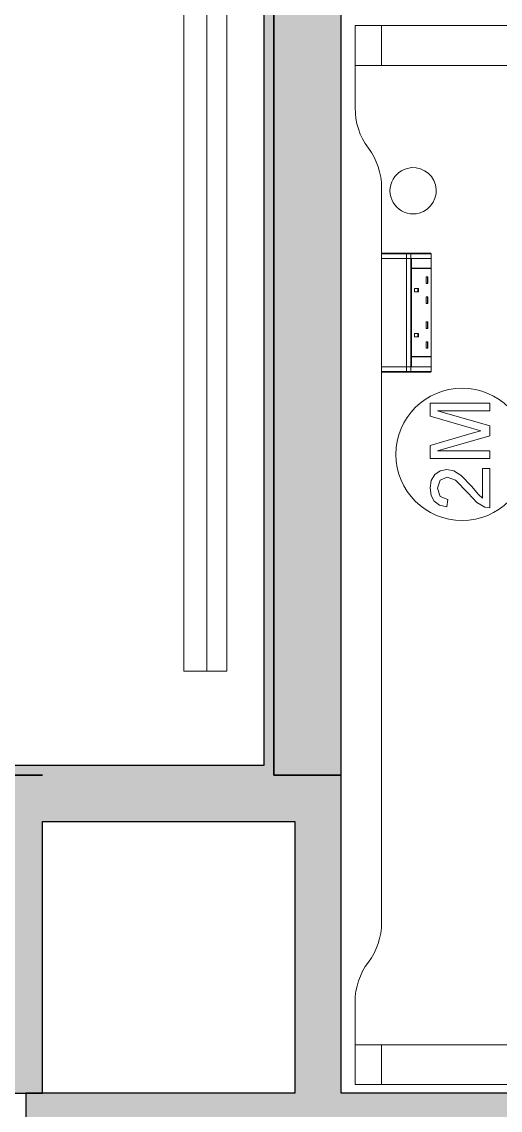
# Model space of a CAD drawing. Header units: millimetres. Extents: x 155927 to 295199, y -4084 to 97293.
# Drawn here: x 227624 to 228347, y 9344 to 10989 of the extents above; entities that cross this region are included whole.
import ezdxf

# ---------------------------------------------------------------- set-up
doc = ezdxf.new("R2010")
doc.units = ezdxf.units.MM
doc.header["$MEASUREMENT"] = 0
for name, color, linetype, lineweight in [('A-WALL-PATT', 7, 'CONTINUOUS', 9), ('I-FURN', 8, 'CONTINUOUS', 9), ('I-WALL', 7, 'CONTINUOUS', 9)]:
    doc.layers.add(name, color=color, linetype=linetype, lineweight=lineweight)

msp = doc.modelspace()

# ---------------------------------------------------------------- hatches: boundary and pattern name
at = {"layer": 'A-WALL-PATT'}
for points in [[(228004.8, 9850.1), (228004.8, 13607.6), (227989.8, 13607.6), (227989.8, 9850.1)], [(228004.8, 9850.1), (228106.8, 9850.1), (228106.8, 13607.6), (228004.8, 13607.6), (228004.8, 10127.2)], [(227655.4, 9850.1), (227989.8, 9850.1), (227989.8, 9865.1), (227570.4, 9865.1), (227570.4, 9850.1), (227585.4, 9850.1)], [(227585.4, 9369.6), (227655.4, 9369.6), (227655.4, 9850.1), (227585.4, 9850.1), (227585.4, 9692.7)], [(227655.4, 9780.1), (228036.8, 9780.1), (228036.8, 9850.1), (227655.4, 9850.1)], [(228036.8, 9369.6), (228106.8, 9369.6), (228106.8, 9850.1), (228036.8, 9850.1), (228036.8, 9692.7)], [(229177.4, 9267.6), (230840.8, 9267.6), (230840.8, 9369.6), (227630.4, 9369.6), (227630.4, 9267.6), (228577.1, 9267.6)]]:
    msp.add_hatch(color=256, dxfattribs=at).paths.add_polyline_path(points, flags=0)

# ---------------------------------------------------------------- linework, layer by layer
at = {"layer": 'I-FURN'}
for p, q in [((227868.9, 12407.6), (227868.9, 10007.6)), ((227903.9, 10007.6), (227903.9, 12407.6)), ((227903.9, 10007.6), (227903.9, 12407.6)), ((227933.9, 12407.6), (227933.9, 10007.6)), ((228167.8, 10982.7), (228127.8, 10982.7)), ((228127.8, 10982.7), (228927.8, 10982.7)), ((228127.8, 10922.7), (228127.8, 10982.7)), ((228127.8, 10922.7), (228127.8, 10982.7)), ((228127.8, 10982.7), (228127.8, 10858.8)), ((228927.8, 10982.7), (228127.8, 10982.7)), ((228127.8, 10982.7), (228927.8, 10982.7)), ((228127.8, 10858.8), (228127.8, 10982.7)), ((228887.8, 10982.7), (228167.8, 10982.7)), ((228167.8, 10922.7), (228167.8, 10982.7)), ((228167.8, 10922.7), (228167.8, 10982.7)), ((228362.8, 10922.7), (228127.8, 10922.7)), ((228127.8, 10922.7), (228167.8, 10922.7)), ((228167.8, 10922.7), (228887.8, 10922.7)), ((228167.8, 10737.7), (228167.8, 10638.1)), ((228167.8, 10638.1), (228167.8, 10737.7)), ((228167.8, 10631.1), (228167.8, 10638.1)), ((228205.3, 10638.1), (228167.8, 10638.1)), ((228167.8, 10638.1), (228167.8, 10631.1)), ((228205.3, 10631.1), (228167.8, 10631.1)), ((228167.8, 10467.1), (228167.8, 10631)), ((228167.8, 10631), (228167.8, 10467.1)), ((228167.8, 10631), (228205.3, 10631)), ((228172.8, 10639.1), (228168.8, 10639.1)), ((228168.8, 10639.1), (228205.9, 10639.1)), ((228172.8, 10639.1), (228172.8, 10638.1)), ((228211.4, 10639.1), (228172.8, 10639.1)), ((228212.2, 10638.1), (228205.3, 10638.1)), ((228205.3, 10638.1), (228205.3, 10631.1)), ((228212.2, 10631.1), (228205.3, 10631.1)), ((228205.3, 10631), (228205.3, 10467.1)), ((228205.3, 10631), (228212.2, 10631)), ((228205.9, 10639.1), (228211.4, 10639.1)), ((228211.4, 10639.1), (228241.7, 10639.1)), ((228211.4, 10639.1), (228241.7, 10639.1)), ((228242.5, 10638.1), (228212.2, 10638.1)), ((228212.2, 10638.1), (228212.2, 10631.1)), ((228242.5, 10631.1), (228212.2, 10631.1)), ((228212.2, 10631), (228212.2, 10467.1)), ((228212.8, 10631), (228212.2, 10631)), ((228212.8, 10616.1), (228212.8, 10631)), ((228213, 10631.1), (228213, 10616.1)), ((228242.9, 10631.1), (228213, 10631.1)), ((228242.3, 10638.9), (228242.3, 10638.9)), ((228242.7, 10638.1), (228242.5, 10638.1)), ((228242.5, 10638.1), (228242.5, 10631.1)), ((228242.7, 10631.1), (228242.5, 10631.1)), ((228242.7, 10638.1), (228242.7, 10631.1)), ((228242.7, 10638.1), (228242.7, 10631.1)), ((228242.7, 10631.1), (228242.7, 10638.1)), ((228242.7, 10631), (228242.7, 10467.1)), ((228242.9, 10616.1), (228242.9, 10631.1)), ((228212.8, 10482.6), (228212.8, 10615.6)), ((228213, 10616.1), (228242.9, 10616.1)), ((228213, 10615.6), (228213, 10482.6)), ((228242.9, 10615.6), (228213, 10615.6)), ((228242.5, 10615.6), (228242.5, 10616.1)), ((228242.9, 10482.6), (228242.9, 10615.6)), ((228237.8, 10603), (228235, 10603)), ((228235, 10603), (228235, 10593)), ((228237.8, 10593), (228235, 10593)), ((228237.1, 10603), (228237.1, 10593)), ((228237.8, 10603), (228237.8, 10593)), ((228217.8, 10580.5), (228217.8, 10585.5)), ((228217.8, 10585.5), (228223.5, 10585.5)), ((228223.5, 10580.5), (228217.8, 10580.5)), ((228222.8, 10585.5), (228222.8, 10580.5)), ((228223.5, 10585.5), (228223.5, 10580.5)), ((228237.8, 10573), (228235, 10573)), ((228235, 10573), (228235, 10563)), ((228237.8, 10563), (228235, 10563)), ((228237.1, 10573), (228237.1, 10563)), ((228237.8, 10573), (228237.8, 10563)), ((228237.8, 10535.2), (228235, 10535.2)), ((228235, 10535.2), (228235, 10525.2)), ((228237.8, 10525.2), (228235, 10525.2)), ((228237.1, 10535.2), (228237.1, 10525.2)), ((228237.8, 10535.2), (228237.8, 10525.2)), ((228223.5, 10517.7), (228217.8, 10517.7)), ((228217.8, 10517.7), (228217.8, 10512.7)), ((228223.5, 10512.7), (228217.8, 10512.7)), ((228222.8, 10517.7), (228222.8, 10512.7)), ((228223.5, 10517.7), (228223.5, 10512.7)), ((228237.8, 10505.2), (228235, 10505.2)), ((228235, 10505.2), (228235, 10495.2)), ((228237.8, 10495.2), (228235, 10495.2)), ((228237.1, 10505.2), (228237.1, 10495.2)), ((228237.8, 10505.2), (228237.8, 10495.2)), ((228212.8, 10467.1), (228212.8, 10482.1)), ((228242.9, 10482.6), (228213, 10482.6)), ((228213, 10482.1), (228213, 10467.1)), ((228242.9, 10482.1), (228213, 10482.1)), ((228242.5, 10482.1), (228242.5, 10482.6)), ((228242.9, 10467.1), (228242.9, 10482.1)), ((228205.3, 10467.1), (228167.8, 10467.1)), ((228167.8, 10460), (228167.8, 10467)), ((228167.8, 10460), (228167.8, 10467)), ((228167.8, 10467), (228205.3, 10467)), ((228167.8, 10460), (228167.8, 9627.7)), ((228167.8, 9627.7), (228167.8, 10460)), ((228167.8, 10460), (228205.3, 10460)), ((228172.8, 10460), (228172.8, 10459)), ((228212.2, 10467.1), (228205.3, 10467.1)), ((228205.3, 10460), (228205.3, 10467)), ((228205.3, 10467), (228212.2, 10467)), ((228205.3, 10460), (228212.2, 10460)), ((228213, 10467.1), (228210.6, 10467.1)), ((228212.2, 10467.1), (228212.8, 10467.1)), ((228212.2, 10460), (228212.2, 10467)), ((228212.2, 10467), (228242.5, 10467)), ((228212.2, 10460), (228242.5, 10460)), ((228213, 10467.1), (228242.9, 10467.1)), ((228242.3, 10459.2), (228242.3, 10459.3)), ((228242.5, 10460), (228242.5, 10467)), ((228242.5, 10467), (228242.7, 10467)), ((228242.5, 10460), (228242.7, 10460)), ((228242.7, 10467), (228242.7, 10460)), ((228242.7, 10467), (228242.7, 10460)), ((228242.7, 10467), (228242.7, 10460)), ((228168.8, 10459), (228168.8, 10459)), ((228205.9, 10459), (228168.8, 10459)), ((228168.8, 10459), (228172.8, 10459)), ((228172.8, 10459), (228211.4, 10459)), ((228211.4, 10459), (228205.9, 10459)), ((228241.7, 10459), (228211.4, 10459)), ((228241.7, 10459), (228211.4, 10459)), ((228331.4, 10412.3), (228241, 10412.3)), ((228241, 10412.3), (228241, 10392.8)), ((228331.4, 10401), (228331.4, 10412.3)), ((228331.4, 10378.3), (228252.3, 10401)), ((228252.3, 10401), (228331.4, 10401)), ((228241, 10392.8), (228303.6, 10374.6)), ((228331.4, 10362.9), (228331.4, 10378.3)), ((228304.7, 10366.9), (228241, 10348.4)), ((228252.3, 10340.2), (228331.4, 10362.9)), ((228303.6, 10374.6), (228318, 10370.6)), ((228318, 10370.6), (228304.7, 10366.9)), ((228241, 10348.4), (228241, 10328.9)), ((228241, 10328.9), (228331.4, 10328.9)), ((228331.4, 10340.2), (228252.3, 10340.2)), ((228331.4, 10328.9), (228331.4, 10340.2)), ((228266.2, 10312), (228256.3, 10310.1)), ((228276.9, 10310), (228266.2, 10312)), ((228320.1, 10313.4), (228320.1, 10269)), ((228331.4, 10313.4), (228320.1, 10313.4)), ((228331.4, 10254.1), (228331.4, 10313.4)), ((228242.8, 10295.7), (228241, 10284.3)), ((228248.2, 10304.5), (228242.8, 10295.7)), ((228256.3, 10310.1), (228248.2, 10304.5)), ((228252.3, 10284.1), (228256.5, 10296.1)), ((228256.5, 10296.1), (228266.9, 10300.7)), ((228266.9, 10300.7), (228279.7, 10295.8)), ((228288, 10303.3), (228276.9, 10310)), ((228279.7, 10295.8), (228298.5, 10276.3)), ((228303.5, 10287.1), (228288, 10303.3)), ((228241, 10284.3), (228242.6, 10272.9)), ((228256.4, 10271.5), (228252.3, 10284.1)), ((228314.3, 10274.1), (228303.5, 10287.1)), ((228242.6, 10272.9), (228247.5, 10264.1)), ((228247.5, 10264.1), (228255.5, 10258.2)), ((228267.8, 10266.8), (228256.4, 10271.5)), ((228266.4, 10255.5), (228267.8, 10266.8)), ((228298.5, 10276.3), (228311.6, 10262.1)), ((228311.6, 10262.1), (228323.6, 10255.3)), ((228320.1, 10269), (228314.3, 10274.1)), ((228255.5, 10258.2), (228266.4, 10255.5)), ((228323.6, 10255.3), (228331.4, 10254.1)), ((227868.9, 10007.6), (227903.9, 10007.6)), ((227933.9, 10007.6), (227903.9, 10007.6)), ((228127.8, 9507.7), (228127.8, 9382.7)), ((228127.8, 9382.7), (228127.8, 9507.7)), ((228167.8, 9442.7), (228127.8, 9442.7)), ((228127.8, 9442.7), (228362.8, 9442.7)), ((228127.8, 9382.7), (228127.8, 9442.7)), ((228127.8, 9382.7), (228127.8, 9442.7)), ((228887.8, 9442.7), (228167.8, 9442.7)), ((228167.8, 9382.7), (228167.8, 9442.7)), ((228167.8, 9382.7), (228167.8, 9442.7)), ((228127.8, 9382.7), (228167.8, 9382.7)), ((228927.8, 9382.7), (228127.8, 9382.7)), ((228127.8, 9382.7), (228927.8, 9382.7)), ((228927.8, 9382.7), (228127.8, 9382.7)), ((228167.8, 9382.7), (228887.8, 9382.7))]:
    msp.add_line(p, q, dxfattribs=at)
at = {"layer": 'I-FURN', "flags": 128}
for points in [[(228168.8, 10639.1), (228168.8, 10639.1), (228168.7, 10639.1), (228168.7, 10639.1), (228168.7, 10639.1), (228168.6, 10639.1), (228168.6, 10639.1), (228168.5, 10639.1), (228168.5, 10639.1), (228168.5, 10639.1), (228168.4, 10639.1), (228168.4, 10639), (228168.4, 10639), (228168.3, 10639), (228168.3, 10639), (228168.3, 10639), (228168.2, 10638.9), (228168.2, 10638.9), (228168.2, 10638.9), (228168.1, 10638.9), (228168.1, 10638.8), (228168.1, 10638.8), (228168.1, 10638.8), (228168, 10638.7), (228168, 10638.7), (228168, 10638.7), (228168, 10638.6), (228167.9, 10638.6), (228167.9, 10638.6), (228167.9, 10638.5), (228167.9, 10638.5), (228167.9, 10638.5), (228167.9, 10638.4), (228167.9, 10638.4), (228167.8, 10638.3), (228167.8, 10638.3), (228167.8, 10638.3), (228167.8, 10638.2), (228167.8, 10638.2), (228167.8, 10638.1), (228167.8, 10638.1)], [(228172.8, 10639.1), (228172.7, 10639.1), (228172.5, 10639.1), (228172.3, 10639.1), (228172.2, 10639.1), (228172, 10639.1), (228171.9, 10639.1), (228171.7, 10639.1), (228171.6, 10639.1), (228171.4, 10639.1), (228171.3, 10639.1), (228171.1, 10639.1), (228171, 10639.1), (228170.8, 10639.1), (228170.7, 10639.1), (228170.6, 10639.1), (228170.4, 10639.1), (228170.3, 10639.1), (228170.2, 10639.1), (228170.1, 10639.1), (228170, 10639.1), (228169.8, 10639.1), (228169.7, 10639.1), (228169.6, 10639.1), (228169.5, 10639.1), (228169.5, 10639.1), (228169.4, 10639.1), (228169.3, 10639.1), (228169.2, 10639.1), (228169.2, 10639.1), (228169.1, 10639.1), (228169, 10639.1), (228169, 10639.1), (228168.9, 10639.1), (228168.9, 10639.1), (228168.9, 10639.1), (228168.9, 10639.1), (228168.8, 10639.1), (228168.8, 10639.1), (228168.8, 10639.1)], [(228168.8, 10639.1), (228168.8, 10639.1), (228168.8, 10639.1)], [(228168.8, 10639.1), (228169.1, 10639.1), (228169.5, 10639.1), (228170.1, 10639.1), (228170.8, 10639.1), (228171.6, 10639.1), (228172.5, 10639.1), (228173.6, 10639.1), (228174.8, 10639.1), (228176.1, 10639.1), (228177.6, 10639.1), (228179.2, 10639.1), (228180.9, 10639.1), (228182.7, 10639.1), (228184.6, 10639.1), (228186.7, 10639.1), (228188.8, 10639.1), (228191.1, 10639.1), (228193.4, 10639.1), (228195.9, 10639.1), (228198.5, 10639.1), (228201.1, 10639.1), (228203.8, 10639.1), (228205.9, 10639.1)], [(228205.9, 10639.1), (228206, 10639.1), (228206.1, 10639.1), (228206.3, 10639.1), (228206.4, 10639.1), (228206.6, 10639.1), (228206.7, 10639.1), (228206.9, 10639.1), (228207, 10639.1), (228207.2, 10639.1), (228207.3, 10639.1), (228207.5, 10639.1), (228207.6, 10639.1), (228207.8, 10639.1), (228208, 10639.1), (228208.1, 10639.1), (228208.3, 10639.1), (228208.4, 10639.1), (228208.6, 10639.1), (228208.7, 10639.1), (228208.9, 10639.1), (228209.1, 10639.1), (228209.2, 10639.1), (228209.4, 10639.1), (228209.5, 10639.1), (228209.7, 10639.1), (228209.8, 10639.1), (228210, 10639.1), (228210.1, 10639.1), (228210.2, 10639.1), (228210.4, 10639.1), (228210.5, 10639.1), (228210.6, 10639.1), (228210.8, 10639.1), (228210.9, 10639.1), (228211, 10639.1), (228211.1, 10639.1), (228211.2, 10639.1), (228211.3, 10639.1), (228211.4, 10639.1)], [(228242.7, 10638.1), (228242.7, 10638.2), (228242.7, 10638.2), (228242.7, 10638.3), (228242.7, 10638.3), (228242.6, 10638.3), (228242.6, 10638.4), (228242.6, 10638.4), (228242.6, 10638.5), (228242.6, 10638.5), (228242.6, 10638.5), (228242.6, 10638.6), (228242.6, 10638.6), (228242.5, 10638.6)], [(228167.8, 10460), (228167.8, 10460), (228167.8, 10459.9), (228167.8, 10459.9), (228167.8, 10459.9), (228167.8, 10459.8), (228167.9, 10459.8), (228167.9, 10459.7), (228167.9, 10459.7), (228167.9, 10459.7), (228167.9, 10459.6), (228167.9, 10459.6), (228167.9, 10459.6), (228168, 10459.5), (228168, 10459.5), (228168, 10459.5), (228168, 10459.4), (228168, 10459.4), (228168.1, 10459.4), (228168.1, 10459.3), (228168.1, 10459.3), (228168.2, 10459.3), (228168.2, 10459.2), (228168.2, 10459.2), (228168.2, 10459.2), (228168.3, 10459.2), (228168.3, 10459.2), (228168.4, 10459.1), (228168.4, 10459.1), (228168.4, 10459.1), (228168.5, 10459.1), (228168.5, 10459.1), (228168.5, 10459.1), (228168.6, 10459), (228168.6, 10459), (228168.7, 10459), (228168.7, 10459), (228168.7, 10459), (228168.8, 10459), (228168.8, 10459), (228168.8, 10459)], [(228242.5, 10459.5), (228242.6, 10459.5), (228242.6, 10459.6), (228242.6, 10459.6), (228242.6, 10459.7), (228242.6, 10459.7), (228242.6, 10459.7), (228242.6, 10459.8), (228242.6, 10459.8), (228242.7, 10459.8), (228242.7, 10459.9), (228242.7, 10459.9), (228242.7, 10460), (228242.7, 10460), (228242.7, 10460)], [(228205.9, 10459), (228203.1, 10459), (228200.4, 10459), (228197.8, 10459), (228195.2, 10459), (228192.8, 10459), (228190.5, 10459), (228188.3, 10459), (228186.1, 10459), (228184.1, 10459), (228182.2, 10459), (228180.4, 10459), (228178.8, 10459), (228177.2, 10459), (228175.8, 10459), (228174.5, 10459), (228173.3, 10459), (228172.3, 10459), (228171.3, 10459), (228170.6, 10459), (228169.9, 10459), (228169.4, 10459), (228169, 10459), (228168.8, 10459)], [(228168.8, 10459), (228168.8, 10459), (228168.8, 10459), (228168.9, 10459), (228168.9, 10459), (228168.9, 10459), (228168.9, 10459), (228169, 10459), (228169, 10459), (228169.1, 10459), (228169.1, 10459), (228169.2, 10459), (228169.3, 10459), (228169.4, 10459), (228169.4, 10459), (228169.5, 10459), (228169.6, 10459), (228169.7, 10459), (228169.8, 10459), (228169.9, 10459), (228170, 10459), (228170.2, 10459), (228170.3, 10459), (228170.4, 10459), (228170.5, 10459), (228170.7, 10459), (228170.8, 10459), (228170.9, 10459), (228171.1, 10459), (228171.2, 10459), (228171.4, 10459), (228171.5, 10459), (228171.7, 10459), (228171.8, 10459), (228172, 10459), (228172.1, 10459), (228172.3, 10459), (228172.5, 10459), (228172.6, 10459), (228172.8, 10459), (228172.8, 10459)], [(228211.4, 10459), (228211.3, 10459), (228211.2, 10459), (228211.1, 10459), (228211, 10459), (228210.9, 10459), (228210.8, 10459), (228210.6, 10459), (228210.5, 10459), (228210.4, 10459), (228210.2, 10459), (228210.1, 10459), (228210, 10459), (228209.8, 10459), (228209.7, 10459), (228209.5, 10459), (228209.4, 10459), (228209.2, 10459), (228209.1, 10459), (228208.9, 10459), (228208.7, 10459), (228208.6, 10459), (228208.4, 10459), (228208.3, 10459), (228208.1, 10459), (228208, 10459), (228207.8, 10459), (228207.6, 10459), (228207.5, 10459), (228207.3, 10459), (228207.2, 10459), (228207, 10459), (228206.9, 10459), (228206.7, 10459), (228206.6, 10459), (228206.4, 10459), (228206.3, 10459), (228206.1, 10459), (228206, 10459), (228205.9, 10459)]]:
    msp.add_lwpolyline(points, dxfattribs=at)
at = {"layer": 'I-FURN'}
for centre, radius, start, end in [((228227.9, 10857.7), 100, 179.3744, 216.8699), ((228227.9, 10857.7), 100, 179.3744, 216.8699), ((228067.8, 10737.7), 100, 0, 36.8699), ((228067.8, 10737.7), 100, 0, 36.8699), ((228215.4, 10733.3), 35, 105, 165), ((228215.4, 10733.3), 35, 285, 105), ((228215.4, 10733.3), 35, 165.2996, 285), ((228289.5, 10335), 100, 90, 270), ((228289.5, 10335), 100, 270, 90), ((228067.8, 9627.7), 100, 323.1301, 0), ((228067.8, 9627.7), 100, 323.1301, 0), ((228227.8, 9507.7), 100, 143.1301, 180), ((228227.8, 9507.7), 100, 143.1301, 180)]:
    msp.add_arc(centre, radius, start, end, dxfattribs=at)
at = {"layer": 'I-FURN', "extrusion": (0, 0, -1)}
for centre, major_axis, ratio, start_param, end_param in [((228168.8, 10638.1), (0, -1), 0.998113, 1.570796, 3.141593), ((228205.9, 10638.1), (0, -1), 0.56467, 1.570796, 3.141593), ((228211.4, 10638.1), (0, -1), 0.819152, 3.141593, 4.712389), ((228241.7, 10638.1), (0, 1), 0.819152, 0, 1.570796), ((228168.8, 10460), (0, -1), 0.998113, 0, 1.570796), ((228205.9, 10460), (0, -1), 0.56467, 0, 1.570796), ((228211.4, 10460), (0, -1), 0.819152, 4.712389, 6.283185), ((228241.7, 10460), (0, -1), 0.819152, 4.712389, 6.283185)]:
    msp.add_ellipse(centre, major_axis=major_axis, ratio=ratio, start_param=start_param, end_param=end_param, dxfattribs=at)
at = {"layer": 'I-WALL', "lineweight": 30}
for p, q in [((227989.8, 13607.6), (227989.8, 9865.1)), ((228004.8, 13607.6), (228004.8, 9850.1)), ((228004.8, 9850.1), (228004.8, 13607.6)), ((228106.8, 9850.1), (228106.8, 13505.6)), ((227989.8, 9865.1), (227570.4, 9865.1)), ((227655.4, 9850.1), (227585.4, 9850.1)), ((227585.4, 9850.1), (227655.4, 9850.1)), ((228004.8, 9850.1), (228106.8, 9850.1)), ((228036.8, 9850.1), (228004.8, 9850.1)), ((228106.8, 9850.1), (228036.8, 9850.1)), ((228106.8, 9369.6), (228106.8, 9850.1)), ((227655.4, 9369.6), (227655.4, 9780.1)), ((227655.4, 9780.1), (228036.8, 9780.1)), ((228036.8, 9780.1), (228036.8, 9369.6)), ((227585.4, 9369.6), (227655.4, 9369.6)), ((228036.8, 9369.6), (227630.4, 9369.6)), ((227630.4, 9369.6), (227630.4, 9267.6)), ((230840.8, 9369.6), (228106.8, 9369.6))]:
    msp.add_line(p, q, dxfattribs=at)

doc.saveas('drawing.dxf')
